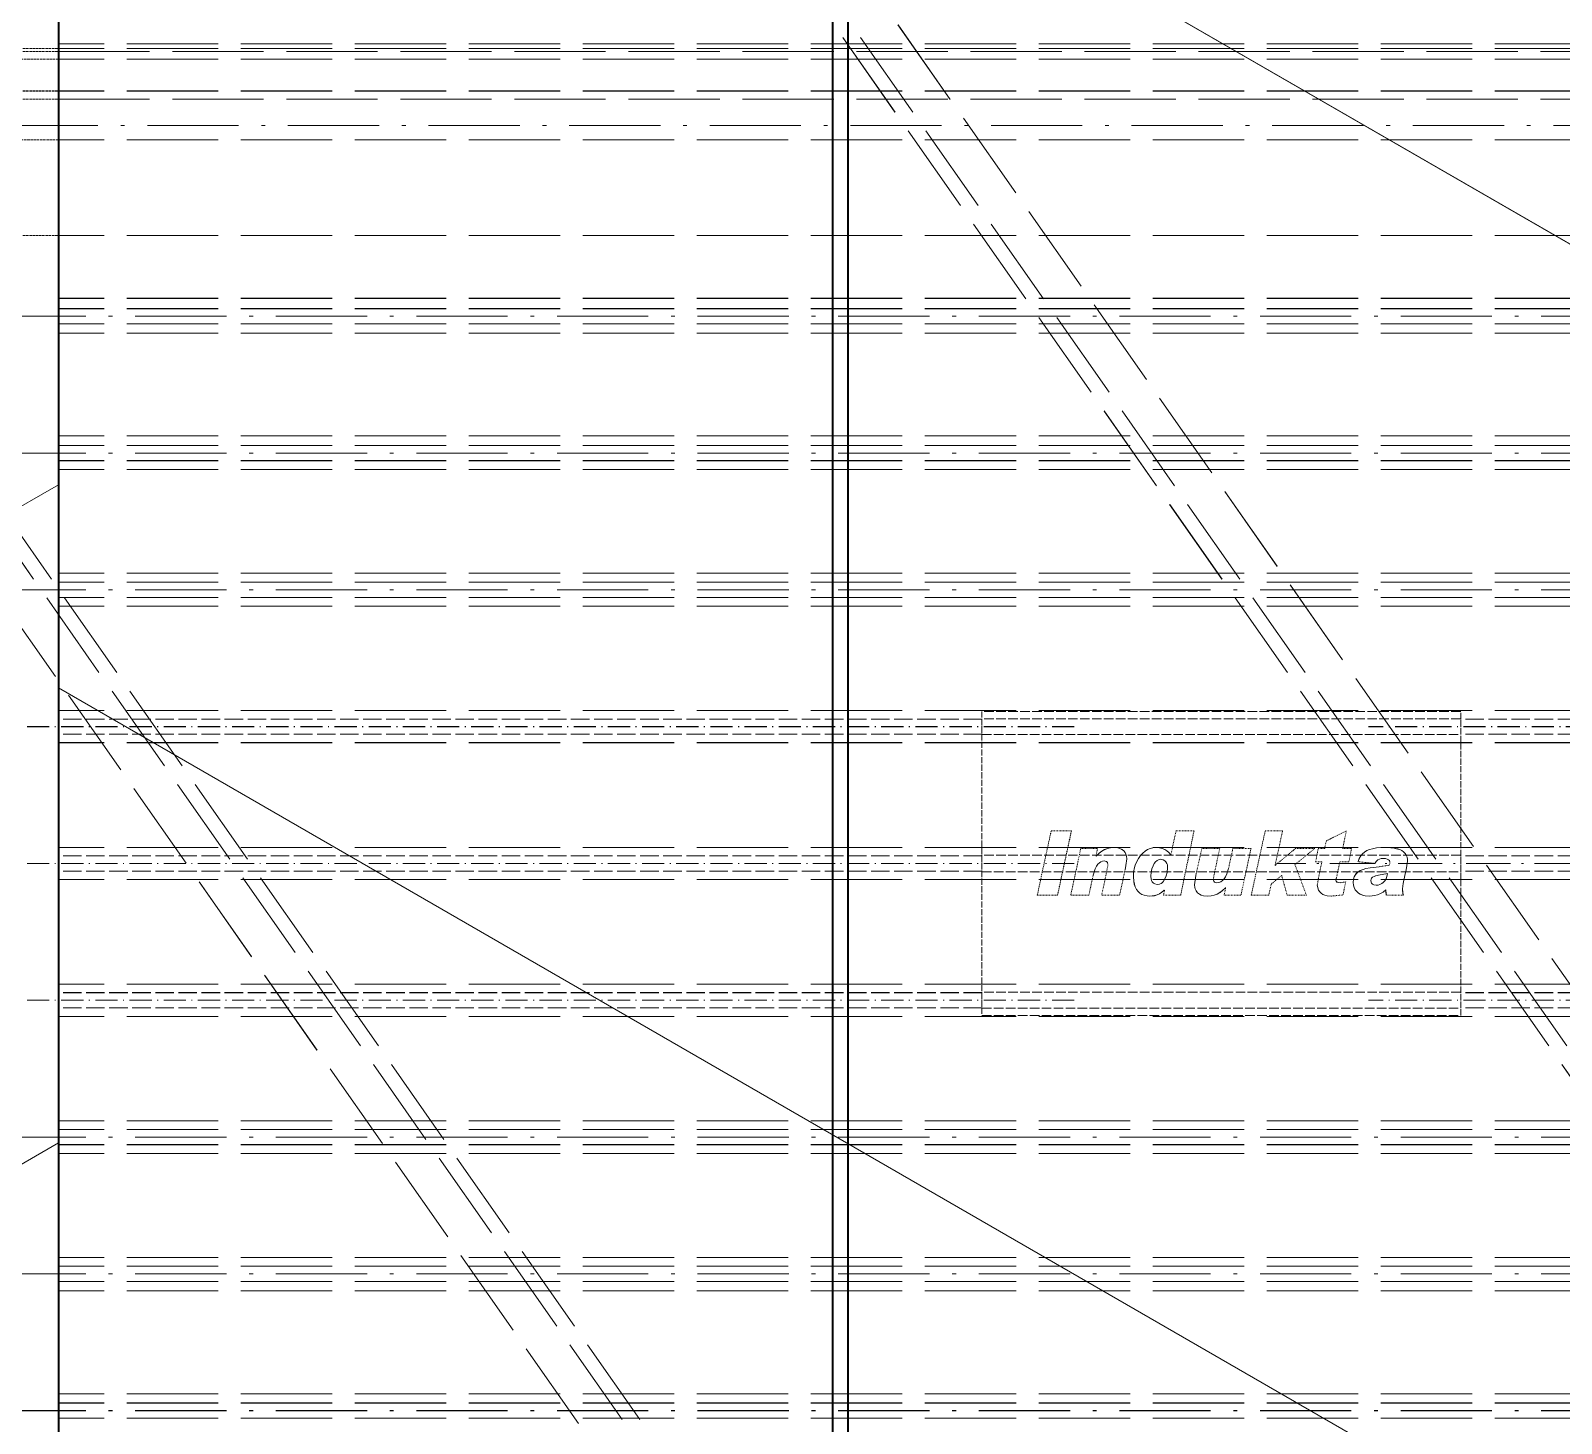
# Model space of a CAD drawing. Header units: millimetres. Extents: x 12184 to 41592, y 8990 to 29785.
# Drawn here: x 23019.1 to 23220.5, y 16634 to 16817.3 of the extents above; entities that cross this region are included whole.
import ezdxf

# ---------------------------------------------------------------- set-up
doc = ezdxf.new("R2010")
doc.units = ezdxf.units.MM
doc.linetypes.add('DASHDOT', pattern=[18.5, 12, -3, 0.5, -3])
doc.linetypes.add('DASHED', pattern=[15, 12, -3])

# ---------------------------------------------------------------- blocks, each defined once
blk = doc.blocks.new('A$C55E021B5')
at = {"color": 7, "linetype": 'DASHED', "lineweight": 13}
for p, q in [((135.74, 250.5), (580, 884.97)), ((138.08, 250.5), (580, 881.62)), ((173.83, 313.61), (426.95, 675.11)), ((292.1, 250.5), (580, 661.67)), ((294.44, 250.5), (580, 658.32)), ((165.85, 578.96), (471.85, 578.96)), ((165.85, 578.33), (471.85, 578.33)), ((334.58, 299.11), (530.85, 579.41)), ((471.85, 577.95), (165.85, 577.95)), ((165.85, 576.96), (471.85, 576.96)), ((165.85, 572.75), (471.85, 572.75)), ((471.85, 571.67), (165.85, 571.67)), ((165.85, 566.32), (471.85, 566.32)), ((165.85, 553.76), (471.85, 553.76)), ((165.85, 545.47), (471.85, 545.47)), ((165.85, 544.11), (471.85, 544.11)), ((165.85, 542.11), (471.85, 542.11)), ((165.85, 540.89), (471.85, 540.89)), ((165.85, 527.36), (471.85, 527.36)), ((165.85, 526.11), (471.85, 526.11)), ((165.85, 524.11), (471.85, 524.11)), ((165.85, 522.95), (471.85, 522.95)), ((165.85, 509.29), (471.85, 509.29)), ((165.85, 508.11), (471.85, 508.11)), ((165.85, 506.11), (471.85, 506.11)), ((165.85, 504.99), (471.85, 504.99)), ((165.85, 491.25), (471.85, 491.25)), ((165.85, 487), (471.85, 487)), ((165.85, 473.23), (471.85, 473.23)), ((165.85, 469), (471.85, 469)), ((165.85, 455.22), (471.85, 455.22)), ((165.85, 450.98), (471.85, 450.98)), ((165.85, 437.24), (471.85, 437.24)), ((165.85, 436.11), (471.85, 436.11)), ((165.85, 434.11), (471.85, 434.11)), ((165.85, 432.93), (471.85, 432.93)), ((165.85, 419.27), (471.85, 419.27)), ((165.85, 418.11), (471.85, 418.11)), ((165.85, 416.11), (471.85, 416.11)), ((165.85, 414.86), (471.85, 414.86)), ((165.85, 401.34), (471.85, 401.34)), ((165.85, 400.11), (471.85, 400.11)), ((165.85, 398.11), (471.85, 398.11))]:
    blk.add_line(p, q, dxfattribs=at)
at = {"color": 7, "lineweight": 13, "ltscale": 0.371198}
blk.add_line((358.73, 602.11), (165.85, 490.75), dxfattribs=at)
at = {"color": 7, "lineweight": 35, "ltscale": 0.436612}
blk.add_line((471.85, 602.11), (471.85, 340.15), dxfattribs=at)
at = {"color": 7, "lineweight": 35, "ltscale": 0.436557}
blk.add_line((471.85, 602.08), (471.85, 340.15), dxfattribs=at)
at = {"color": 7, "linetype": 'DASHED', "lineweight": 13, "ltscale": 0.026667}
for p, q in [((487.85, 578.33), (471.85, 578.33)), ((487.85, 577.95), (471.85, 577.95)), ((471.85, 576.96), (487.85, 576.96)), ((487.85, 572.75), (471.85, 572.75)), ((487.85, 571.67), (471.85, 571.67)), ((471.85, 566.32), (487.85, 566.32)), ((487.85, 553.76), (471.85, 553.76))]:
    blk.add_line(p, q, dxfattribs=at)
at = {"color": 7, "linetype": 'DASHDOT', "lineweight": 13}
for p, q in [((133.65, 568.23), (520.05, 568.23)), ((135.25, 543.11), (502.45, 543.11)), ((135.25, 525.11), (502.45, 525.11)), ((135.25, 507.11), (502.45, 507.11)), ((135.25, 435.11), (502.45, 435.11)), ((135.25, 417.11), (502.45, 417.11)), ((135.25, 399.11), (502.45, 399.11))]:
    blk.add_line(p, q, dxfattribs=at)
at = {"color": 7, "lineweight": 13, "ltscale": 0.113546}
for p, q in [((530.85, 486.89), (471.85, 520.95)), ((530.85, 400.28), (471.85, 434.35))]:
    blk.add_line(p, q, dxfattribs=at)
at = {"color": 7, "lineweight": 13}
blk.add_line((471.85, 494.22), (204.99, 340.15), dxfattribs=at)
at = {"color": 7, "linetype": 'DASHED', "lineweight": 13, "ltscale": 0.2025}
for p, q in [((165.85, 490.11), (287.35, 490.11)), ((350.35, 490.11), (471.85, 490.11)), ((165.85, 488.11), (287.35, 488.11)), ((350.35, 488.11), (471.85, 488.11)), ((165.85, 472.11), (287.35, 472.11)), ((350.35, 472.11), (471.85, 472.11)), ((165.85, 470.11), (287.35, 470.11)), ((350.35, 470.11), (471.85, 470.11)), ((165.85, 454.11), (287.35, 454.11)), ((350.35, 454.11), (471.85, 454.11)), ((165.85, 452.11), (287.35, 452.11)), ((350.35, 452.11), (471.85, 452.11))]:
    blk.add_line(p, q, dxfattribs=at)
at = {"color": 7, "linetype": 'DASHED', "lineweight": 13, "ltscale": 0.066667}
for p, q in [((287.35, 451.11), (287.35, 491.11)), ((350.35, 491.11), (350.35, 451.11))]:
    blk.add_line(p, q, dxfattribs=at)
at = {"color": 7, "linetype": 'DASHED', "lineweight": 13, "ltscale": 0.105}
for p, q in [((287.35, 491.11), (350.35, 491.11)), ((287.35, 490.16), (350.35, 490.16)), ((350.35, 488.07), (287.35, 488.07)), ((287.35, 472.2), (350.35, 472.2)), ((350.35, 470.02), (287.35, 470.02)), ((287.35, 454.16), (350.35, 454.16)), ((350.35, 452.07), (287.35, 452.07)), ((350.35, 451.11), (287.35, 451.11))]:
    blk.add_line(p, q, dxfattribs=at)
at = {"color": 7, "linetype": 'DASHED', "lineweight": 13, "ltscale": 0.003476}
for p, q in [((287.35, 488.07), (287.35, 490.16)), ((350.35, 490.16), (350.35, 488.07)), ((287.35, 452.07), (287.35, 454.16)), ((350.35, 454.16), (350.35, 452.07))]:
    blk.add_line(p, q, dxfattribs=at)
at = {"color": 7, "linetype": 'DASHDOT', "lineweight": 13, "ltscale": 0.243001}
for p, q in [((153.7, 489.11), (299.5, 489.11)), ((153.7, 453.11), (299.5, 453.11))]:
    blk.add_line(p, q, dxfattribs=at)
at = {"color": 7, "linetype": 'DASHDOT', "lineweight": 13, "ltscale": 0.243002}
for p, q in [((338.2, 489.11), (484, 489.11)), ((338.2, 471.11), (484, 471.11)), ((338.2, 453.11), (484, 453.11))]:
    blk.add_line(p, q, dxfattribs=at)
at = {"color": 7, "linetype": 'DASHED', "lineweight": 13, "ltscale": 0.004947}
blk.add_line((305.04, 474.06), (302.4, 475.4), dxfattribs=at)
at = {"color": 7, "linetype": 'DASHED', "lineweight": 13, "ltscale": 0.003942}
blk.add_line((302.4, 475.4), (302.88, 473.09), dxfattribs=at)
at = {"color": 7, "linetype": 'DASHED', "lineweight": 13, "ltscale": 0.003837}
blk.add_line((313.08, 475.39), (310.78, 475.39), dxfattribs=at)
at = {"color": 7, "linetype": 'DASHED', "lineweight": 13, "ltscale": 0.007689}
blk.add_line((310.78, 475.39), (311.78, 470.89), dxfattribs=at)
at = {"color": 7, "linetype": 'DASHED', "lineweight": 13, "ltscale": 0.014436}
blk.add_line((314.91, 466.93), (313.08, 475.39), dxfattribs=at)
at = {"color": 7, "linetype": 'DASHED', "lineweight": 13, "ltscale": 0.003945}
blk.add_line((324.81, 475.39), (322.44, 475.39), dxfattribs=at)
at = {"color": 7, "linetype": 'DASHED', "lineweight": 13, "ltscale": 0.014412}
blk.add_line((322.44, 475.39), (324.2, 466.93), dxfattribs=at)
at = {"color": 7, "linetype": 'DASHED', "lineweight": 13, "ltscale": 0.005347}
blk.add_line((325.48, 472.26), (324.81, 475.39), dxfattribs=at)
at = {"color": 7, "linetype": 'DASHED', "lineweight": 13, "ltscale": 0.004438}
blk.add_line((341.24, 475.39), (338.57, 475.39), dxfattribs=at)
at = {"color": 7, "linetype": 'DASHED', "lineweight": 13, "ltscale": 0.014434}
for p, q in [((338.57, 475.39), (340.39, 466.93)), ((343.06, 466.93), (341.24, 475.39))]:
    blk.add_line(p, q, dxfattribs=at)
at = {"color": 7, "linetype": 'DASHED', "lineweight": 13, "ltscale": 0.001662}
blk.add_line((305.25, 473.09), (305.04, 474.06), dxfattribs=at)
at = {"color": 7, "linetype": 'DASHED', "lineweight": 13, "ltscale": 0.003627}
for p, q in [((287.35, 470.02), (287.35, 472.2)), ((350.35, 472.2), (350.35, 470.02))]:
    blk.add_line(p, q, dxfattribs=at)
at = {"color": 7, "linetype": 'DASHED', "lineweight": 13, "ltscale": 0.003687}
blk.add_line((298.63, 471.11), (300.83, 471.35), dxfattribs=at)
at = {"color": 7, "linetype": 'DASHED', "lineweight": 13, "ltscale": 0.00195}
blk.add_line((302.88, 473.09), (301.71, 473.09), dxfattribs=at)
at = {"color": 7, "linetype": 'DASHED', "lineweight": 13, "ltscale": 0.002989}
blk.add_line((301.71, 473.09), (302.06, 471.33), dxfattribs=at)
at = {"color": 7, "linetype": 'DASHED', "lineweight": 13, "ltscale": 0.001993}
blk.add_line((302.06, 471.33), (303.26, 471.33), dxfattribs=at)
at = {"color": 7, "linetype": 'DASHED', "lineweight": 13, "ltscale": 0.003602}
blk.add_line((303.26, 471.33), (303.7, 469.21), dxfattribs=at)
at = {"color": 7, "linetype": 'DASHED', "lineweight": 13, "ltscale": 0.001414}
blk.add_line((306.1, 473.09), (305.25, 473.09), dxfattribs=at)
at = {"color": 7, "linetype": 'DASHED', "lineweight": 13, "ltscale": 0.00348}
blk.add_line((306.05, 469.28), (305.62, 471.33), dxfattribs=at)
at = {"color": 7, "linetype": 'DASHED', "lineweight": 13, "ltscale": 0.001369}
blk.add_line((305.62, 471.33), (306.44, 471.33), dxfattribs=at)
at = {"color": 7, "linetype": 'DASHED', "lineweight": 13, "ltscale": 0.002987}
blk.add_line((306.44, 471.33), (306.1, 473.09), dxfattribs=at)
at = {"color": 7, "linetype": 'DASHED', "lineweight": 13, "ltscale": 0.004215}
for p, q in [((309.08, 473.09), (306.55, 473.09)), ((307.65, 466.93), (310.18, 466.93))]:
    blk.add_line(p, q, dxfattribs=at)
at = {"color": 7, "linetype": 'DASHED', "lineweight": 13, "ltscale": 0.005606}
blk.add_line((306.55, 473.09), (309.16, 470.96), dxfattribs=at)
at = {"color": 7, "linetype": 'DASHED', "lineweight": 13, "ltscale": 0.005799}
blk.add_line((311.76, 470.86), (309.08, 473.09), dxfattribs=at)
at = {"color": 7, "linetype": 'DASHED', "lineweight": 13, "ltscale": 0.003983}
blk.add_line((317.33, 473.09), (314.94, 473.09), dxfattribs=at)
at = {"color": 7, "linetype": 'DASHED', "lineweight": 13, "ltscale": 0.0105}
blk.add_line((314.94, 473.09), (316.27, 466.93), dxfattribs=at)
at = {"color": 7, "linetype": 'DASHED', "lineweight": 13, "ltscale": 0.004529}
blk.add_line((317.9, 470.43), (317.33, 473.09), dxfattribs=at)
at = {"color": 7, "linetype": 'DASHED', "lineweight": 13, "ltscale": 0.003957}
blk.add_line((321.42, 473.09), (319.05, 473.09), dxfattribs=at)
at = {"color": 7, "linetype": 'DASHED', "lineweight": 13, "ltscale": 0.005103}
blk.add_line((319.05, 473.09), (319.71, 470.1), dxfattribs=at)
at = {"color": 7, "linetype": 'DASHED', "lineweight": 13, "ltscale": 0.005594}
blk.add_line((322.14, 469.81), (321.42, 473.09), dxfattribs=at)
at = {"color": 7, "linetype": 'DASHED', "lineweight": 13, "ltscale": 0.003682}
blk.add_line((337.34, 473.09), (335.13, 473.09), dxfattribs=at)
at = {"color": 7, "linetype": 'DASHED', "lineweight": 13, "ltscale": 0.001667}
blk.add_line((335.13, 473.09), (335.33, 472.11), dxfattribs=at)
at = {"color": 7, "linetype": 'DASHED', "lineweight": 13, "ltscale": 5.69157e-05}
blk.add_line((335.33, 472.11), (335.31, 472.08), dxfattribs=at)
at = {"color": 7, "linetype": 'DASHED', "lineweight": 13, "ltscale": 0.010496}
blk.add_line((338.66, 466.93), (337.34, 473.09), dxfattribs=at)
at = {"color": 7, "linetype": 'DASHDOT', "lineweight": 13, "ltscale": 0.485001}
blk.add_line((20.6, 471.11), (311.6, 471.11), dxfattribs=at)
at = {"color": 7, "linetype": 'DASHED', "lineweight": 13, "ltscale": 0.00066727}
blk.add_line((296.72, 470.89), (296.66, 471.28), dxfattribs=at)
at = {"color": 7, "linetype": 'DASHED', "lineweight": 13, "ltscale": 0.002312}
blk.add_line((298.09, 470.68), (296.72, 470.89), dxfattribs=at)
at = {"color": 7, "linetype": 'DASHED', "lineweight": 13, "ltscale": 0.001668}
blk.add_line((306.22, 468.3), (306.05, 469.28), dxfattribs=at)
at = {"color": 7, "linetype": 'DASHED', "lineweight": 13, "ltscale": 0.007168}
blk.add_line((309.16, 470.96), (307.65, 466.93), dxfattribs=at)
at = {"color": 7, "linetype": 'DASHED', "lineweight": 13, "ltscale": 0.004497}
blk.add_line((310.18, 466.93), (310.9, 469.53), dxfattribs=at)
at = {"color": 7, "linetype": 'DASHED', "lineweight": 13, "ltscale": 0.002979}
blk.add_line((310.9, 469.53), (312.29, 468.4), dxfattribs=at)
at = {"color": 7, "linetype": 'DASHED', "lineweight": 13, "ltscale": 6.32507e-05}
blk.add_line((311.78, 470.89), (311.76, 470.86), dxfattribs=at)
at = {"color": 7, "linetype": 'DASHED', "lineweight": 13, "ltscale": 0.00173}
blk.add_line((319.71, 470.1), (319.89, 469.07), dxfattribs=at)
at = {"color": 7, "linetype": 'DASHED', "lineweight": 13, "ltscale": 0.0057}
blk.add_line((331.51, 470.27), (332.23, 466.93), dxfattribs=at)
at = {"color": 7, "linetype": 'DASHED', "lineweight": 13, "ltscale": 0.002012}
blk.add_line((333.98, 469.78), (333.76, 470.96), dxfattribs=at)
at = {"color": 7, "linetype": 'DASHED', "lineweight": 13, "ltscale": 0.004852}
blk.add_line((334.59, 466.93), (333.98, 469.78), dxfattribs=at)
at = {"color": 7, "linetype": 'DASHED', "lineweight": 13, "ltscale": 0.00453}
blk.add_line((335.7, 469.59), (336.27, 466.93), dxfattribs=at)
at = {"color": 7, "linetype": 'DASHED', "lineweight": 13, "ltscale": 0.001231}
blk.add_line((303.21, 468.58), (302.48, 468.69), dxfattribs=at)
at = {"color": 7, "linetype": 'DASHED', "lineweight": 13, "ltscale": 0.002929}
blk.add_line((302.48, 468.69), (302.84, 466.97), dxfattribs=at)
at = {"color": 7, "linetype": 'DASHED', "lineweight": 13, "ltscale": 0.002505}
blk.add_line((312.29, 468.4), (312.61, 466.93), dxfattribs=at)
at = {"color": 7, "linetype": 'DASHED', "lineweight": 13, "ltscale": 6.0775e-05}
blk.add_line((318.27, 467.9), (318.3, 467.92), dxfattribs=at)
at = {"color": 7, "linetype": 'DASHED', "lineweight": 13, "ltscale": 0.001651}
blk.add_line((318.49, 466.93), (318.27, 467.9), dxfattribs=at)
at = {"color": 7, "linetype": 'DASHED', "lineweight": 13, "ltscale": 2.57492e-05}
blk.add_line((319.89, 469.07), (319.89, 469.06), dxfattribs=at)
at = {"color": 7, "linetype": 'DASHED', "lineweight": 13, "ltscale": 6.29136e-05}
blk.add_line((326.34, 467.55), (326.36, 467.58), dxfattribs=at)
at = {"color": 7, "linetype": 'DASHED', "lineweight": 13, "ltscale": 0.00106}
blk.add_line((326.45, 466.93), (326.34, 467.55), dxfattribs=at)
at = {"color": 7, "linetype": 'DASHED', "lineweight": 13, "ltscale": 0.003717}
blk.add_line((294.9, 466.93), (297.13, 466.93), dxfattribs=at)
at = {"color": 7, "linetype": 'DASHED', "lineweight": 13, "ltscale": 0.00262}
blk.add_line((302.84, 466.97), (304.4, 466.82), dxfattribs=at)
at = {"color": 7, "linetype": 'DASHED', "lineweight": 13, "ltscale": 0.003838}
blk.add_line((312.61, 466.93), (314.91, 466.93), dxfattribs=at)
at = {"color": 7, "linetype": 'DASHED', "lineweight": 13, "ltscale": 0.003694}
blk.add_line((316.27, 466.93), (318.49, 466.93), dxfattribs=at)
at = {"color": 7, "linetype": 'DASHED', "lineweight": 13, "ltscale": 0.00376}
blk.add_line((324.2, 466.93), (326.45, 466.93), dxfattribs=at)
at = {"color": 7, "linetype": 'DASHED', "lineweight": 13, "ltscale": 0.003943}
blk.add_line((332.23, 466.93), (334.59, 466.93), dxfattribs=at)
at = {"color": 7, "linetype": 'DASHED', "lineweight": 13, "ltscale": 0.003975}
blk.add_line((336.27, 466.93), (338.66, 466.93), dxfattribs=at)
at = {"color": 7, "linetype": 'DASHED', "lineweight": 13, "ltscale": 0.004439}
blk.add_line((340.39, 466.93), (343.06, 466.93), dxfattribs=at)
at = {"color": 7, "linetype": 'DASHED', "lineweight": 13}
for points in [[(297.46, 473.2), (296.56, 473.16), (296.1, 473.11), (295.61, 473.01), (295.38, 472.94), (295.11, 472.82), (294.86, 472.64), (294.66, 472.43), (294.51, 472.2), (294.41, 471.92), (294.36, 471.63), (294.35, 471.42)], [(294.35, 471.42), (294.51, 470.28), (294.69, 469.52)], [(296.66, 471.28), (296.74, 471.51), (296.85, 471.61), (297.03, 471.7), (297.24, 471.75), (297.52, 471.77)], [(300.83, 471.35), (300.7, 471.74), (300.49, 472.11), (300.27, 472.38), (300, 472.61), (299.69, 472.8), (299.35, 472.95), (298.94, 473.06), (298.41, 473.15), (297.46, 473.2)], [(297.52, 471.77), (297.8, 471.75), (298.05, 471.69), (298.24, 471.61), (298.4, 471.48), (298.49, 471.36), (298.63, 471.11)], [(327.44, 473.2), (326.99, 473.16), (326.63, 473.09), (326.29, 472.96), (326, 472.78), (325.74, 472.56), (325.48, 472.26)], [(325.91, 470.58), (325.95, 470.94), (326.01, 471.12), (326.13, 471.32), (326.29, 471.47), (326.49, 471.59), (326.83, 471.66)], [(326.83, 471.66), (327.1, 471.61), (327.31, 471.49), (327.49, 471.33), (327.67, 471.1), (327.83, 470.8), (327.98, 470.39), (328.07, 469.95), (328.1, 469.42)], [(330.41, 469.35), (330.39, 469.89), (330.3, 470.42), (330.17, 470.9), (329.98, 471.36), (329.74, 471.78), (329.46, 472.17), (329.19, 472.47), (328.87, 472.74), (328.56, 472.93), (328.22, 473.07), (327.87, 473.16), (327.44, 473.2)], [(332.94, 473.2), (332.44, 473.15), (332.18, 473.08), (331.91, 472.95), (331.68, 472.76), (331.51, 472.54), (331.39, 472.32), (331.32, 472.08), (331.28, 471.73)], [(331.28, 471.73), (331.4, 470.85), (331.51, 470.27)], [(335.31, 472.08), (334.93, 472.46), (334.59, 472.72), (334.22, 472.92), (333.84, 473.07), (333.44, 473.16), (332.94, 473.2)], [(333.76, 470.96), (333.81, 471.22), (333.97, 471.38), (334.11, 471.43), (334.22, 471.44)], [(334.22, 471.44), (334.48, 471.41), (334.68, 471.33), (334.87, 471.21), (335.08, 471.01), (335.27, 470.75), (335.46, 470.39), (335.7, 469.59)], [(294.69, 469.52), (294.92, 468.48), (295.01, 467.78)], [(296.97, 469.79), (298.15, 469.57), (298.54, 469.47), (298.75, 469.4), (298.94, 469.3), (299.08, 469.16), (299.15, 469.04), (299.18, 468.86)], [(298.45, 468.25), (298.22, 468.27), (298, 468.34), (297.75, 468.46), (297.54, 468.61), (297.33, 468.83), (297.17, 469.1), (297.06, 469.4), (296.97, 469.79)], [(301.49, 468.6), (301.45, 469.05), (301.37, 469.34), (301.25, 469.58), (301.08, 469.79), (300.83, 470), (300.55, 470.18), (300.2, 470.33), (299.83, 470.43), (299.25, 470.53), (298.09, 470.68)], [(319.43, 468.58), (319.17, 468.61), (318.93, 468.69), (318.7, 468.85), (318.47, 469.08), (318.29, 469.34), (318.11, 469.73), (317.9, 470.43)], [(322.39, 468.28), (322.21, 469.51), (322.14, 469.81)], [(327.29, 468.36), (327, 468.4), (326.78, 468.49), (326.59, 468.63), (326.46, 468.77), (326.26, 469.09), (326.1, 469.49), (325.98, 469.93), (325.91, 470.58)], [(328.1, 469.42), (328.07, 469.06), (328.02, 468.89), (327.93, 468.7), (327.78, 468.53), (327.61, 468.42), (327.29, 468.36)], [(328.24, 466.82), (328.62, 466.84), (328.99, 466.92), (329.29, 467.04), (329.56, 467.22), (329.8, 467.44), (330, 467.7), (330.17, 468.03), (330.29, 468.38), (330.38, 468.78), (330.41, 469.35)], [(297.21, 467.63), (297.57, 467.35), (297.92, 467.14), (298.29, 466.98), (298.7, 466.88), (299.29, 466.82)], [(299.18, 468.86), (299.15, 468.65), (299.07, 468.5), (298.95, 468.38), (298.77, 468.3), (298.45, 468.25)], [(299.29, 466.82), (299.93, 466.87), (300.25, 466.94), (300.56, 467.06), (300.81, 467.21), (301.03, 467.41), (301.22, 467.66), (301.37, 467.94), (301.46, 468.26), (301.49, 468.6)], [(303.76, 468.91), (303.73, 468.77), (303.62, 468.66), (303.49, 468.61), (303.21, 468.58)], [(304.4, 466.82), (304.93, 466.86), (305.24, 466.93), (305.5, 467.04), (305.71, 467.19), (305.89, 467.38), (306.05, 467.62), (306.16, 467.89), (306.22, 468.3)], [(318.3, 467.92), (318.69, 467.54), (319.02, 467.29), (319.39, 467.09), (319.78, 466.94), (320.19, 466.85), (320.69, 466.82)], [(319.89, 469.06), (319.88, 468.91), (319.83, 468.77), (319.74, 468.67), (319.62, 468.6), (319.43, 468.58)], [(320.69, 466.82), (321.19, 466.86), (321.48, 466.94), (321.73, 467.07), (321.97, 467.25), (322.16, 467.49), (322.3, 467.77), (322.35, 467.94), (322.39, 468.28)], [(326.36, 467.58), (326.68, 467.32), (326.97, 467.12), (327.29, 466.97), (327.62, 466.87), (328.24, 466.82)]]:
    blk.add_lwpolyline(points, dxfattribs=at)
for centre, radius, start, end in [((291.58, 467.79), 3.42, 345.4111, 359.7721), ((293.67, 467.67), 3.53, 347.8288, 359.2892), ((303.06, 468.92), 0.706, 359.381, 24.4864)]:
    blk.add_arc(centre, radius, start, end, dxfattribs=at)
blk = doc.blocks.new('1')
at = {"color": 7, "lineweight": 35}
for p, q in [((23124.65, 18681.56), (23124.65, 16239.1)), ((23126.65, 17059.1), (23126.65, 16239.1))]:
    blk.add_line(p, q, dxfattribs=at)
at = {"color": 7, "linetype": 'DASHED', "lineweight": 13}
for p, q in [((23358.91, 16487.1), (22914.65, 17121.57)), ((23356.56, 16487.1), (22914.65, 17118.22)), ((23320.82, 16550.22), (23067.69, 16911.72)), ((23202.55, 16487.1), (22914.65, 16898.27)), ((23200.21, 16487.1), (22914.65, 16894.92)), ((23160.06, 16535.72), (22963.8, 16816.01)), ((23328.8, 16815.57), (23022.8, 16815.57)), ((23328.8, 16814.94), (23022.8, 16814.94)), ((23022.8, 16814.56), (23328.8, 16814.56)), ((23328.8, 16813.56), (23022.8, 16813.56)), ((23328.8, 16809.36), (23022.8, 16809.36)), ((23022.8, 16808.28), (23328.8, 16808.28)), ((23328.8, 16802.92), (23022.8, 16802.92)), ((23328.8, 16790.36), (23022.8, 16790.36)), ((23328.8, 16782.08), (23022.8, 16782.08)), ((23328.8, 16780.72), (23022.8, 16780.72)), ((23328.8, 16778.72), (23022.8, 16778.72)), ((23328.8, 16777.49), (23022.8, 16777.49)), ((23328.8, 16763.97), (23022.8, 16763.97)), ((23328.8, 16762.72), (23022.8, 16762.72)), ((23328.8, 16760.72), (23022.8, 16760.72)), ((23328.8, 16759.55), (23022.8, 16759.55)), ((23328.8, 16745.9), (23022.8, 16745.9)), ((23328.8, 16744.72), (23022.8, 16744.72)), ((23328.8, 16742.72), (23022.8, 16742.72)), ((23328.8, 16741.59), (23022.8, 16741.59)), ((23328.8, 16727.85), (23022.8, 16727.85)), ((23328.8, 16723.61), (23022.8, 16723.61)), ((23328.8, 16709.83), (23022.8, 16709.83)), ((23328.8, 16705.6), (23022.8, 16705.6)), ((23328.8, 16691.83), (23022.8, 16691.83)), ((23328.8, 16687.58), (23022.8, 16687.58)), ((23328.8, 16673.84), (23022.8, 16673.84)), ((23328.8, 16672.72), (23022.8, 16672.72)), ((23328.8, 16670.72), (23022.8, 16670.72)), ((23328.8, 16669.54), (23022.8, 16669.54)), ((23328.8, 16655.88), (23022.8, 16655.88)), ((23328.8, 16654.72), (23022.8, 16654.72)), ((23328.8, 16652.72), (23022.8, 16652.72)), ((23328.8, 16651.47), (23022.8, 16651.47)), ((23328.8, 16637.94), (23022.8, 16637.94)), ((23328.8, 16636.72), (23022.8, 16636.72)), ((23328.8, 16634.72), (23022.8, 16634.72))]:
    blk.add_line(p, q, dxfattribs=at)
at = {"color": 7, "lineweight": 35, "ltscale": 0.436612}
blk.add_line((23022.8, 16838.72), (23022.8, 16576.75), dxfattribs=at)
at = {"color": 7, "lineweight": 35, "ltscale": 0.436557}
blk.add_line((23022.8, 16838.68), (23022.8, 16576.75), dxfattribs=at)
at = {"color": 7, "lineweight": 13, "ltscale": 0.371198}
blk.add_line((23135.92, 16838.72), (23328.8, 16727.36), dxfattribs=at)
at = {"color": 7, "linetype": 'DASHED', "lineweight": 13, "ltscale": 0.026667}
for p, q in [((23006.8, 16814.94), (23022.8, 16814.94)), ((23006.8, 16814.56), (23022.8, 16814.56)), ((23022.8, 16813.56), (23006.8, 16813.56)), ((23006.8, 16809.36), (23022.8, 16809.36)), ((23006.8, 16808.28), (23022.8, 16808.28)), ((23022.8, 16802.92), (23006.8, 16802.92)), ((23006.8, 16790.36), (23022.8, 16790.36))]:
    blk.add_line(p, q, dxfattribs=at)
at = {"color": 7, "linetype": 'DASHDOT', "lineweight": 13}
for p, q in [((23361, 16804.83), (22974.6, 16804.83)), ((23359.4, 16779.72), (22992.2, 16779.72)), ((23359.4, 16761.72), (22992.2, 16761.72)), ((23359.4, 16743.72), (22992.2, 16743.72)), ((23359.4, 16671.72), (22992.2, 16671.72)), ((23359.4, 16653.72), (22992.2, 16653.72)), ((23359.4, 16635.72), (22992.2, 16635.72))]:
    blk.add_line(p, q, dxfattribs=at)
at = {"color": 7, "lineweight": 13, "ltscale": 0.113546}
for p, q in [((22963.8, 16723.49), (23022.8, 16757.55)), ((22963.8, 16636.89), (23022.8, 16670.95))]:
    blk.add_line(p, q, dxfattribs=at)
at = {"color": 7, "lineweight": 13}
blk.add_line((23022.8, 16730.82), (23289.66, 16576.75), dxfattribs=at)
at = {"color": 7, "linetype": 'DASHED', "lineweight": 13, "ltscale": 0.2025}
for p, q in [((23144.3, 16726.72), (23022.8, 16726.72)), ((23328.8, 16726.72), (23207.3, 16726.72)), ((23144.3, 16724.72), (23022.8, 16724.72)), ((23328.8, 16724.72), (23207.3, 16724.72)), ((23144.3, 16708.72), (23022.8, 16708.72)), ((23328.8, 16708.72), (23207.3, 16708.72)), ((23144.3, 16706.72), (23022.8, 16706.72)), ((23328.8, 16706.72), (23207.3, 16706.72)), ((23144.3, 16690.72), (23022.8, 16690.72)), ((23328.8, 16690.72), (23207.3, 16690.72)), ((23144.3, 16688.72), (23022.8, 16688.72)), ((23328.8, 16688.72), (23207.3, 16688.72))]:
    blk.add_line(p, q, dxfattribs=at)
at = {"color": 7, "linetype": 'DASHED', "lineweight": 13, "ltscale": 0.066667}
for p, q in [((23144.3, 16727.72), (23144.3, 16687.72)), ((23207.3, 16687.72), (23207.3, 16727.72))]:
    blk.add_line(p, q, dxfattribs=at)
at = {"color": 7, "linetype": 'DASHED', "lineweight": 13, "ltscale": 0.105}
for p, q in [((23207.3, 16727.72), (23144.3, 16727.72)), ((23207.3, 16726.76), (23144.3, 16726.76)), ((23144.3, 16724.67), (23207.3, 16724.67)), ((23207.3, 16708.8), (23144.3, 16708.8)), ((23144.3, 16706.63), (23207.3, 16706.63)), ((23207.3, 16690.76), (23144.3, 16690.76)), ((23144.3, 16688.67), (23207.3, 16688.67)), ((23144.3, 16687.72), (23207.3, 16687.72))]:
    blk.add_line(p, q, dxfattribs=at)
at = {"color": 7, "linetype": 'DASHED', "lineweight": 13, "ltscale": 0.003476}
for p, q in [((23144.3, 16726.76), (23144.3, 16724.67)), ((23207.3, 16724.67), (23207.3, 16726.76)), ((23144.3, 16690.76), (23144.3, 16688.67)), ((23207.3, 16688.67), (23207.3, 16690.76))]:
    blk.add_line(p, q, dxfattribs=at)
at = {"color": 7, "linetype": 'DASHDOT', "lineweight": 13, "ltscale": 0.243002}
for p, q in [((23156.45, 16725.72), (23010.65, 16725.72)), ((23156.45, 16707.72), (23010.65, 16707.72)), ((23156.45, 16689.72), (23010.65, 16689.72))]:
    blk.add_line(p, q, dxfattribs=at)
at = {"color": 7, "linetype": 'DASHDOT', "lineweight": 13, "ltscale": 0.243001}
for p, q in [((23340.95, 16725.72), (23195.15, 16725.72)), ((23340.95, 16689.72), (23195.15, 16689.72))]:
    blk.add_line(p, q, dxfattribs=at)
at = {"color": 7, "linetype": 'DASHED', "lineweight": 13, "ltscale": 0.014434}
for p, q in [((23151.59, 16703.53), (23153.41, 16712)), ((23156.07, 16712), (23154.25, 16703.53))]:
    blk.add_line(p, q, dxfattribs=at)
at = {"color": 7, "linetype": 'DASHED', "lineweight": 13, "ltscale": 0.004438}
blk.add_line((23153.41, 16712), (23156.07, 16712), dxfattribs=at)
at = {"color": 7, "linetype": 'DASHED', "lineweight": 13, "ltscale": 0.005347}
blk.add_line((23169.17, 16708.86), (23169.84, 16712), dxfattribs=at)
at = {"color": 7, "linetype": 'DASHED', "lineweight": 13, "ltscale": 0.003945}
blk.add_line((23169.84, 16712), (23172.21, 16712), dxfattribs=at)
at = {"color": 7, "linetype": 'DASHED', "lineweight": 13, "ltscale": 0.014412}
blk.add_line((23172.21, 16712), (23170.45, 16703.53), dxfattribs=at)
at = {"color": 7, "linetype": 'DASHED', "lineweight": 13, "ltscale": 0.014436}
blk.add_line((23179.74, 16703.53), (23181.57, 16712), dxfattribs=at)
at = {"color": 7, "linetype": 'DASHED', "lineweight": 13, "ltscale": 0.003837}
blk.add_line((23181.57, 16712), (23183.87, 16712), dxfattribs=at)
at = {"color": 7, "linetype": 'DASHED', "lineweight": 13, "ltscale": 0.007689}
blk.add_line((23183.87, 16712), (23182.87, 16707.5), dxfattribs=at)
at = {"color": 7, "linetype": 'DASHED', "lineweight": 13, "ltscale": 0.001662}
blk.add_line((23189.4, 16709.69), (23189.6, 16710.67), dxfattribs=at)
at = {"color": 7, "linetype": 'DASHED', "lineweight": 13, "ltscale": 0.004947}
blk.add_line((23189.6, 16710.67), (23192.25, 16712), dxfattribs=at)
at = {"color": 7, "linetype": 'DASHED', "lineweight": 13, "ltscale": 0.003942}
blk.add_line((23192.25, 16712), (23191.76, 16709.69), dxfattribs=at)
at = {"color": 7, "linetype": 'DASHED', "lineweight": 13, "ltscale": 0.003627}
for p, q in [((23144.3, 16708.8), (23144.3, 16706.63)), ((23207.3, 16706.63), (23207.3, 16708.8))]:
    blk.add_line(p, q, dxfattribs=at)
at = {"color": 7, "linetype": 'DASHED', "lineweight": 13, "ltscale": 0.010496}
blk.add_line((23155.99, 16703.53), (23157.31, 16709.69), dxfattribs=at)
at = {"color": 7, "linetype": 'DASHED', "lineweight": 13, "ltscale": 0.003682}
blk.add_line((23157.31, 16709.69), (23159.52, 16709.69), dxfattribs=at)
at = {"color": 7, "linetype": 'DASHED', "lineweight": 13, "ltscale": 0.001667}
blk.add_line((23159.52, 16709.69), (23159.32, 16708.71), dxfattribs=at)
at = {"color": 7, "linetype": 'DASHED', "lineweight": 13, "ltscale": 5.69157e-05}
blk.add_line((23159.32, 16708.71), (23159.34, 16708.69), dxfattribs=at)
at = {"color": 7, "linetype": 'DASHED', "lineweight": 13, "ltscale": 0.005594}
blk.add_line((23172.51, 16706.41), (23173.23, 16709.69), dxfattribs=at)
at = {"color": 7, "linetype": 'DASHED', "lineweight": 13, "ltscale": 0.003957}
blk.add_line((23173.23, 16709.69), (23175.6, 16709.69), dxfattribs=at)
at = {"color": 7, "linetype": 'DASHED', "lineweight": 13, "ltscale": 0.005103}
blk.add_line((23175.6, 16709.69), (23174.94, 16706.7), dxfattribs=at)
at = {"color": 7, "linetype": 'DASHED', "lineweight": 13, "ltscale": 0.004529}
blk.add_line((23176.75, 16707.03), (23177.32, 16709.69), dxfattribs=at)
at = {"color": 7, "linetype": 'DASHED', "lineweight": 13, "ltscale": 0.003983}
blk.add_line((23177.32, 16709.69), (23179.71, 16709.69), dxfattribs=at)
at = {"color": 7, "linetype": 'DASHED', "lineweight": 13, "ltscale": 0.0105}
blk.add_line((23179.71, 16709.69), (23178.38, 16703.53), dxfattribs=at)
at = {"color": 7, "linetype": 'DASHED', "lineweight": 13, "ltscale": 0.005799}
blk.add_line((23182.89, 16707.47), (23185.57, 16709.69), dxfattribs=at)
at = {"color": 7, "linetype": 'DASHED', "lineweight": 13, "ltscale": 0.005606}
blk.add_line((23188.1, 16709.69), (23185.49, 16707.56), dxfattribs=at)
at = {"color": 7, "linetype": 'DASHED', "lineweight": 13, "ltscale": 0.004215}
for p, q in [((23185.57, 16709.69), (23188.1, 16709.69)), ((23187, 16703.53), (23184.47, 16703.53))]:
    blk.add_line(p, q, dxfattribs=at)
at = {"color": 7, "linetype": 'DASHED', "lineweight": 13, "ltscale": 0.002987}
blk.add_line((23188.21, 16707.93), (23188.55, 16709.69), dxfattribs=at)
at = {"color": 7, "linetype": 'DASHED', "lineweight": 13, "ltscale": 0.001414}
blk.add_line((23188.55, 16709.69), (23189.4, 16709.69), dxfattribs=at)
at = {"color": 7, "linetype": 'DASHED', "lineweight": 13, "ltscale": 0.00195}
blk.add_line((23191.76, 16709.69), (23192.93, 16709.69), dxfattribs=at)
at = {"color": 7, "linetype": 'DASHED', "lineweight": 13, "ltscale": 0.002989}
blk.add_line((23192.93, 16709.69), (23192.59, 16707.93), dxfattribs=at)
at = {"color": 7, "linetype": 'DASHED', "lineweight": 13, "ltscale": 0.002012}
blk.add_line((23160.67, 16706.38), (23160.89, 16707.57), dxfattribs=at)
at = {"color": 7, "linetype": 'DASHED', "lineweight": 13, "ltscale": 0.0057}
blk.add_line((23163.14, 16706.88), (23162.42, 16703.53), dxfattribs=at)
at = {"color": 7, "linetype": 'DASHED', "lineweight": 13, "ltscale": 0.00173}
blk.add_line((23174.94, 16706.7), (23174.76, 16705.68), dxfattribs=at)
at = {"color": 7, "linetype": 'DASHED', "lineweight": 13, "ltscale": 6.32507e-05}
blk.add_line((23182.87, 16707.5), (23182.89, 16707.47), dxfattribs=at)
at = {"color": 7, "linetype": 'DASHDOT', "lineweight": 13, "ltscale": 0.485001}
blk.add_line((23474.05, 16707.72), (23183.05, 16707.72), dxfattribs=at)
at = {"color": 7, "linetype": 'DASHED', "lineweight": 13, "ltscale": 0.007168}
blk.add_line((23185.49, 16707.56), (23187, 16703.53), dxfattribs=at)
at = {"color": 7, "linetype": 'DASHED', "lineweight": 13, "ltscale": 0.001369}
blk.add_line((23189.03, 16707.93), (23188.21, 16707.93), dxfattribs=at)
at = {"color": 7, "linetype": 'DASHED', "lineweight": 13, "ltscale": 0.00348}
blk.add_line((23188.6, 16705.89), (23189.03, 16707.93), dxfattribs=at)
at = {"color": 7, "linetype": 'DASHED', "lineweight": 13, "ltscale": 0.003602}
blk.add_line((23191.39, 16707.93), (23190.95, 16705.82), dxfattribs=at)
at = {"color": 7, "linetype": 'DASHED', "lineweight": 13, "ltscale": 0.001993}
blk.add_line((23192.59, 16707.93), (23191.39, 16707.93), dxfattribs=at)
at = {"color": 7, "linetype": 'DASHED', "lineweight": 13, "ltscale": 0.003687}
blk.add_line((23196.01, 16707.71), (23193.81, 16707.95), dxfattribs=at)
at = {"color": 7, "linetype": 'DASHED', "lineweight": 13, "ltscale": 0.002312}
blk.add_line((23196.56, 16707.28), (23197.93, 16707.49), dxfattribs=at)
at = {"color": 7, "linetype": 'DASHED', "lineweight": 13, "ltscale": 0.00066727}
blk.add_line((23197.93, 16707.49), (23197.99, 16707.89), dxfattribs=at)
at = {"color": 7, "linetype": 'DASHED', "lineweight": 13, "ltscale": 0.00453}
blk.add_line((23158.94, 16706.19), (23158.37, 16703.53), dxfattribs=at)
at = {"color": 7, "linetype": 'DASHED', "lineweight": 13, "ltscale": 0.004852}
blk.add_line((23160.06, 16703.53), (23160.67, 16706.38), dxfattribs=at)
at = {"color": 7, "linetype": 'DASHED', "lineweight": 13, "ltscale": 2.57492e-05}
blk.add_line((23174.76, 16705.68), (23174.76, 16705.66), dxfattribs=at)
at = {"color": 7, "linetype": 'DASHED', "lineweight": 13, "ltscale": 6.0775e-05}
blk.add_line((23176.38, 16704.5), (23176.35, 16704.52), dxfattribs=at)
at = {"color": 7, "linetype": 'DASHED', "lineweight": 13, "ltscale": 0.002505}
blk.add_line((23182.36, 16705), (23182.04, 16703.53), dxfattribs=at)
at = {"color": 7, "linetype": 'DASHED', "lineweight": 13, "ltscale": 0.002979}
blk.add_line((23183.74, 16706.13), (23182.36, 16705), dxfattribs=at)
at = {"color": 7, "linetype": 'DASHED', "lineweight": 13, "ltscale": 0.004497}
blk.add_line((23184.47, 16703.53), (23183.74, 16706.13), dxfattribs=at)
at = {"color": 7, "linetype": 'DASHED', "lineweight": 13, "ltscale": 0.001668}
blk.add_line((23188.43, 16704.9), (23188.6, 16705.89), dxfattribs=at)
at = {"color": 7, "linetype": 'DASHED', "lineweight": 13, "ltscale": 0.001231}
blk.add_line((23191.43, 16705.18), (23192.16, 16705.29), dxfattribs=at)
at = {"color": 7, "linetype": 'DASHED', "lineweight": 13, "ltscale": 0.002929}
blk.add_line((23192.16, 16705.29), (23191.81, 16703.57), dxfattribs=at)
at = {"color": 7, "linetype": 'DASHED', "lineweight": 13, "ltscale": 0.004439}
blk.add_line((23154.25, 16703.53), (23151.59, 16703.53), dxfattribs=at)
at = {"color": 7, "linetype": 'DASHED', "lineweight": 13, "ltscale": 0.003975}
blk.add_line((23158.37, 16703.53), (23155.99, 16703.53), dxfattribs=at)
at = {"color": 7, "linetype": 'DASHED', "lineweight": 13, "ltscale": 0.003943}
blk.add_line((23162.42, 16703.53), (23160.06, 16703.53), dxfattribs=at)
at = {"color": 7, "linetype": 'DASHED', "lineweight": 13, "ltscale": 0.00106}
blk.add_line((23168.19, 16703.53), (23168.31, 16704.16), dxfattribs=at)
at = {"color": 7, "linetype": 'DASHED', "lineweight": 13, "ltscale": 0.00376}
blk.add_line((23170.45, 16703.53), (23168.19, 16703.53), dxfattribs=at)
at = {"color": 7, "linetype": 'DASHED', "lineweight": 13, "ltscale": 6.29136e-05}
blk.add_line((23168.31, 16704.16), (23168.28, 16704.19), dxfattribs=at)
at = {"color": 7, "linetype": 'DASHED', "lineweight": 13, "ltscale": 0.001651}
blk.add_line((23176.16, 16703.53), (23176.38, 16704.5), dxfattribs=at)
at = {"color": 7, "linetype": 'DASHED', "lineweight": 13, "ltscale": 0.003694}
blk.add_line((23178.38, 16703.53), (23176.16, 16703.53), dxfattribs=at)
at = {"color": 7, "linetype": 'DASHED', "lineweight": 13, "ltscale": 0.003838}
blk.add_line((23182.04, 16703.53), (23179.74, 16703.53), dxfattribs=at)
at = {"color": 7, "linetype": 'DASHED', "lineweight": 13, "ltscale": 0.00262}
blk.add_line((23191.81, 16703.57), (23190.24, 16703.42), dxfattribs=at)
at = {"color": 7, "linetype": 'DASHED', "lineweight": 13, "ltscale": 0.003717}
blk.add_line((23199.75, 16703.53), (23197.52, 16703.53), dxfattribs=at)
at = {"color": 7, "linetype": 'DASHED', "lineweight": 13}
for points in [[(23159.34, 16708.69), (23159.72, 16709.07), (23160.06, 16709.32), (23160.43, 16709.53), (23160.81, 16709.67), (23161.21, 16709.76), (23161.71, 16709.8)], [(23161.71, 16709.8), (23162.2, 16709.75), (23162.47, 16709.68), (23162.73, 16709.55), (23162.96, 16709.36), (23163.14, 16709.14), (23163.26, 16708.92), (23163.33, 16708.68), (23163.37, 16708.33)], [(23164.24, 16705.95), (23164.26, 16706.49), (23164.35, 16707.02), (23164.48, 16707.5), (23164.67, 16707.96), (23164.9, 16708.38), (23165.18, 16708.77), (23165.46, 16709.08), (23165.77, 16709.34), (23166.09, 16709.54), (23166.43, 16709.68), (23166.77, 16709.76), (23167.21, 16709.8)], [(23167.21, 16709.8), (23167.66, 16709.77), (23168.02, 16709.69), (23168.36, 16709.56), (23168.65, 16709.39), (23168.91, 16709.17), (23169.17, 16708.86)], [(23193.81, 16707.95), (23193.95, 16708.35), (23194.15, 16708.71), (23194.38, 16708.99), (23194.65, 16709.21), (23194.96, 16709.41), (23195.3, 16709.55), (23195.71, 16709.66), (23196.24, 16709.75), (23197.19, 16709.8)], [(23197.19, 16709.8), (23198.09, 16709.77), (23198.54, 16709.72), (23199.03, 16709.62), (23199.27, 16709.54), (23199.54, 16709.42), (23199.78, 16709.25), (23199.99, 16709.04), (23200.14, 16708.8), (23200.24, 16708.52), (23200.29, 16708.23), (23200.3, 16708.03)], [(23160.43, 16708.04), (23160.17, 16708.01), (23159.97, 16707.94), (23159.78, 16707.81), (23159.57, 16707.61), (23159.37, 16707.35), (23159.19, 16706.99), (23158.94, 16706.19)], [(23160.89, 16707.57), (23160.84, 16707.82), (23160.68, 16707.99), (23160.54, 16708.03), (23160.43, 16708.04)], [(23163.37, 16708.33), (23163.25, 16707.46), (23163.14, 16706.88)], [(23167.82, 16708.26), (23167.55, 16708.21), (23167.34, 16708.1), (23167.16, 16707.94), (23166.98, 16707.7), (23166.82, 16707.41), (23166.67, 16707), (23166.58, 16706.55), (23166.54, 16706.02)], [(23167.36, 16704.96), (23167.65, 16705), (23167.87, 16705.09), (23168.06, 16705.23), (23168.18, 16705.37), (23168.38, 16705.69), (23168.55, 16706.1), (23168.67, 16706.53), (23168.74, 16707.19)], [(23168.74, 16707.19), (23168.7, 16707.55), (23168.64, 16707.72), (23168.52, 16707.92), (23168.36, 16708.08), (23168.16, 16708.19), (23167.82, 16708.26)], [(23175.22, 16705.18), (23175.47, 16705.21), (23175.72, 16705.3), (23175.95, 16705.45), (23176.17, 16705.68), (23176.36, 16705.95), (23176.54, 16706.33), (23176.75, 16707.03)], [(23193.15, 16705.21), (23193.19, 16705.65), (23193.28, 16705.95), (23193.4, 16706.18), (23193.56, 16706.39), (23193.81, 16706.61), (23194.09, 16706.78), (23194.45, 16706.93), (23194.82, 16707.03), (23195.4, 16707.14), (23196.56, 16707.28)], [(23197.13, 16708.37), (23196.85, 16708.35), (23196.6, 16708.3), (23196.41, 16708.21), (23196.25, 16708.08), (23196.16, 16707.96), (23196.01, 16707.71)], [(23197.99, 16707.89), (23197.91, 16708.11), (23197.8, 16708.21), (23197.61, 16708.3), (23197.41, 16708.35), (23197.13, 16708.37)], [(23200.3, 16708.03), (23200.14, 16706.88), (23199.96, 16706.13)], [(23166.41, 16703.42), (23166.03, 16703.45), (23165.66, 16703.53), (23165.36, 16703.65), (23165.09, 16703.82), (23164.85, 16704.04), (23164.65, 16704.3), (23164.48, 16704.63), (23164.35, 16704.99), (23164.27, 16705.39), (23164.24, 16705.95)], [(23166.54, 16706.02), (23166.58, 16705.67), (23166.62, 16705.49), (23166.72, 16705.3), (23166.86, 16705.14), (23167.04, 16705.03), (23167.36, 16704.96)], [(23172.26, 16704.89), (23172.44, 16706.11), (23172.51, 16706.41)], [(23173.96, 16703.42), (23173.46, 16703.47), (23173.16, 16703.55), (23172.91, 16703.67), (23172.68, 16703.85), (23172.49, 16704.09), (23172.35, 16704.37), (23172.3, 16704.54), (23172.26, 16704.89)], [(23176.35, 16704.52), (23175.96, 16704.14), (23175.62, 16703.89), (23175.25, 16703.69), (23174.86, 16703.55), (23174.46, 16703.46), (23173.96, 16703.42)], [(23174.76, 16705.66), (23174.77, 16705.51), (23174.82, 16705.37), (23174.9, 16705.27), (23175.03, 16705.21), (23175.22, 16705.18)], [(23190.24, 16703.42), (23189.72, 16703.46), (23189.41, 16703.53), (23189.15, 16703.65), (23188.93, 16703.79), (23188.76, 16703.99), (23188.6, 16704.22), (23188.49, 16704.49), (23188.43, 16704.9)], [(23190.88, 16705.51), (23190.91, 16705.37), (23191.02, 16705.26), (23191.16, 16705.21), (23191.43, 16705.18)], [(23195.36, 16703.42), (23194.72, 16703.47), (23194.39, 16703.54), (23194.08, 16703.66), (23193.83, 16703.81), (23193.62, 16704.01), (23193.43, 16704.26), (23193.28, 16704.54), (23193.19, 16704.86), (23193.15, 16705.21)], [(23197.68, 16706.39), (23196.5, 16706.17), (23196.1, 16706.08), (23195.9, 16706.01), (23195.71, 16705.9), (23195.57, 16705.77), (23195.5, 16705.64), (23195.46, 16705.46)], [(23195.46, 16705.46), (23195.5, 16705.25), (23195.58, 16705.1), (23195.7, 16704.99), (23195.88, 16704.9), (23196.19, 16704.85)], [(23196.19, 16704.85), (23196.43, 16704.87), (23196.65, 16704.94), (23196.9, 16705.07), (23197.11, 16705.22), (23197.31, 16705.43), (23197.47, 16705.71), (23197.58, 16706), (23197.68, 16706.39)], [(23199.96, 16706.13), (23199.72, 16705.09), (23199.64, 16704.38)], [(23168.28, 16704.19), (23167.96, 16703.92), (23167.67, 16703.73), (23167.36, 16703.57), (23167.02, 16703.48), (23166.41, 16703.42)], [(23197.44, 16704.23), (23197.08, 16703.95), (23196.73, 16703.75), (23196.36, 16703.59), (23195.95, 16703.48), (23195.36, 16703.42)]]:
    blk.add_lwpolyline(points, dxfattribs=at)
for centre, radius, start, end in [((23191.59, 16705.52), 0.706, 155.5136, 180.619), ((23200.97, 16704.28), 3.53, 180.7108, 192.1712), ((23203.06, 16704.39), 3.42, 180.2279, 194.5889)]:
    blk.add_arc(centre, radius, start, end, dxfattribs=at)
at = {"xscale": -1}
blk.add_blockref('A$C55E021B5', (23494.65, 16236.6), dxfattribs=at)

msp = doc.modelspace()

# ---------------------------------------------------------------- block references
msp.add_blockref('1', (0, 0))

doc.saveas('drawing.dxf')
